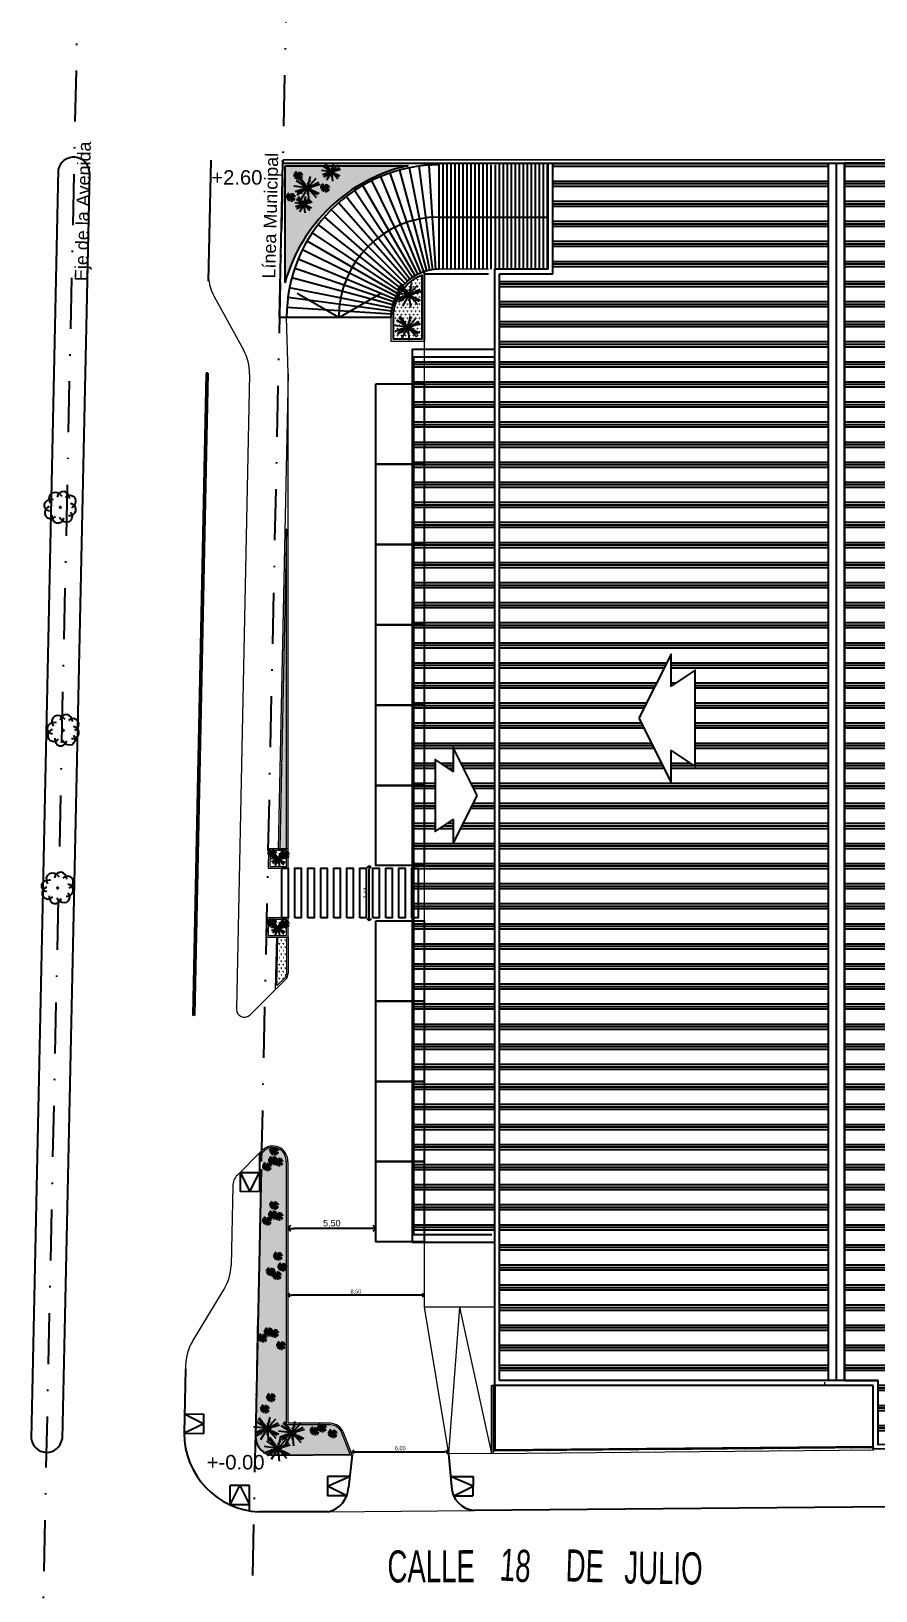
# Model space of a CAD drawing. Extents: x 306 to 2240, y 18 to 779.
# Drawn here: x 1825.9 to 1878.5, y 321.3 to 418.4 of the extents above; entities that cross this region are included whole.
import ezdxf

# ---------------------------------------------------------------- set-up
doc = ezdxf.new("R2010")
doc.units = 0
doc.header["$MEASUREMENT"] = 0
doc.header["$PDMODE"] = 3
doc.linetypes.add('DASHDOT', pattern=[25.4, 12.7, -6.35, 0, -6.35])
for name, color, linetype in [('01', 253, 'Continuous'), ('02', 253, 'Continuous'), ('0603', 1, 'Continuous'), ('0612', 7, 'Continuous'), ('1', 1, 'Continuous'), ('1007', 3, 'Continuous'), ('C-COTAS', 2, 'Continuous'), ('EQUIPAMIENTO SUPER', 1, 'Continuous'), ('EQUIPAMIENTOS APOYO', 1, 'Continuous'), ('ESTACIONAMIENTO', 1, 'Continuous'), ('Linea de Est', 2, 'Continuous'), ('MAMPOSTERIA', 6, 'Continuous'), ('Nombre de locales', 3, 'Continuous'), ('P1-Pisos', 1, 'Continuous'), ('Piso', 1, 'Continuous'), ('Proyeccion', 1, 'Continuous'), ('rampa', 2, 'Continuous'), ('ROTULO4', 253, 'Continuous'), ('Techo 01', 1, 'Continuous'), ('Techo 02', 2, 'Continuous'), ('Techo 03', 3, 'Continuous'), ('Vereda', 7, 'Continuous')]:
    doc.layers.add(name, color=color, linetype=linetype)
doc.styles.add('02', font='swissc.ttf')
doc.styles.add('arial', font='arial.ttf')
doc.styles.get("Standard").update_dxf_attribs({"font": 'arial.ttf'})
doc.dimstyles.new('Cota 125', dxfattribs={"dimtxt": 0.25, "dimasz": 0.25, "dimexe": 1.25, "dimexo": 0.625, "dimgap": 0.05, "dimtad": 1, "dimzin": 1, "dimtxsty": 'Standard', "dimblk": 'OPEN90', "dimcen": 0, "dimse1": 1, "dimse2": 1, "dimclrd": 1, "dimclrt": 2, "dimadec": 0, "dimazin": 0, "dimtfac": 1, "dimtix": 1, "dimtmove": 0, "dimatfit": 3, "dimldrblk": 'OPEN90', "dimfxl": 1, "dimarcsym": 0})
doc.dimstyles.new('Cota 200', dxfattribs={"dimtxt": 0.4, "dimasz": 0.4, "dimexe": 1.25, "dimexo": 0.625, "dimgap": 0.05, "dimtad": 1, "dimzin": 1, "dimtxsty": 'arial', "dimblk": 'OPEN90', "dimcen": 0, "dimse1": 1, "dimse2": 1, "dimclrd": 1, "dimclrt": 2, "dimadec": 0, "dimazin": 0, "dimtfac": 1, "dimtix": 1, "dimtmove": 0, "dimatfit": 3, "dimldrblk": 'OPEN90', "dimfxl": 1, "dimarcsym": 0})
pattern_1 = [(0, (-29.052, -1e-13), (0, 1.25), []), (0, (-29.052, 0.1562), (0, 1.25), []), (0, (-29.052, 0.3125), (0, 1.25), [])]
pattern_2 = [(0, (1210.3091, 3e-05), (0.125, 0.21650635), [0.03125, -0.21875]), (90, (1210.32473, 3e-05), (-0.125, 0.21650635), [0.015625, -0.4173877]), (90, (1210.32864, 3e-05), (-0.125, 0.21650635), [0.0125, -0.4205127]), (90, (1210.32083, 3e-05), (-0.125, 0.21650635), [0.0125, -0.4205127]), (60, (1210.33255, 3e-05), (-0.125, 0.21650635), [0.01, -0.24]), (120, (1210.31692, 3e-05), (-0.25, 1e-10), [0.01, -0.24])]

# ---------------------------------------------------------------- blocks, each defined once
blk = doc.blocks.new('Var Flecha b')
at = {"color": 0, "linetype": 'ByBlock'}
blk.add_lwpolyline([(0, 0.5), (-1, 0), (-0.5, 0), (-0.75, -0.375), (0.75, -0.375), (0.5, 0), (1, 0)], close=True, dxfattribs=at)
blk = doc.blocks.new('BARANDA')
at = {"layer": 'EQUIPAMIENTOS APOYO', "color": 1, "lineweight": 0}
for p, q in [((643.042, 325.559, 0), (643.067, 325.56, 0)), ((643.172, 325.56, 0), (643.147, 325.56, 0)), ((644.159, 325.569, 0), (644.184, 325.569, 0)), ((644.288, 325.57, 0), (644.264, 325.57, 0)), ((645.275, 325.579, 0), (645.3, 325.579, 0)), ((645.405, 325.58, 0), (645.38, 325.58, 0)), ((646.391, 325.588, 0), (646.416, 325.589, 0)), ((646.521, 325.589, 0), (646.496, 325.589, 0)), ((647.507, 325.598, 0), (647.532, 325.598, 0)), ((647.637, 325.599, 0), (647.612, 325.599, 0)), ((648.624, 325.608, 0), (648.648, 325.608, 0)), ((648.753, 325.609, 0), (648.728, 325.608, 0)), ((649.74, 325.617, 0), (649.765, 325.617, 0)), ((649.869, 325.618, 0), (649.845, 325.618, 0)), ((650.856, 325.627, 0), (650.881, 325.627, 0)), ((650.986, 325.628, 0), (650.961, 325.628, 0)), ((651.972, 325.637, 0), (651.997, 325.637, 0)), ((652.102, 325.638, 0), (652.077, 325.637, 0)), ((653.089, 325.646, 0), (653.113, 325.646, 0)), ((653.218, 325.647, 0), (653.193, 325.647, 0)), ((654.205, 325.656, 0), (654.23, 325.656, 0)), ((654.334, 325.657, 0), (654.31, 325.657, 0)), ((655.321, 325.665, 0), (655.346, 325.666, 0)), ((655.451, 325.667, 0), (655.426, 325.666, 0)), ((656.437, 325.675, 0), (656.462, 325.675, 0)), ((656.567, 325.676, 0), (656.542, 325.676, 0)), ((657.553, 325.685, 0), (657.578, 325.685, 0)), ((657.683, 325.686, 0), (657.658, 325.686, 0)), ((658.67, 325.694, 0), (658.694, 325.695, 0)), ((658.799, 325.696, 0), (658.774, 325.695, 0)), ((659.775, 325.704, 0), (659.8, 325.704, 0)), ((659.905, 325.705, 0), (659.88, 325.705, 0)), ((660.88, 325.714, 0), (660.905, 325.714, 0)), ((661.01, 325.715, 0), (660.985, 325.714, 0)), ((661.986, 325.723, 0), (662.011, 325.723, 0)), ((662.115, 325.724, 0), (662.091, 325.724, 0)), ((663.091, 325.733, 0), (663.116, 325.733, 0)), ((663.221, 325.734, 0), (663.196, 325.734, 0)), ((664.197, 325.742, 0), (664.221, 325.742, 0)), ((664.326, 325.743, 0), (664.301, 325.743, 0)), ((665.302, 325.752, 0), (665.327, 325.752, 0)), ((665.432, 325.753, 0), (665.407, 325.753, 0)), ((666.407, 325.761, 0), (666.432, 325.761, 0)), ((666.537, 325.762, 0), (666.512, 325.762, 0))]:
    blk.add_line(p, q, dxfattribs=at)
at = {"layer": 'EQUIPAMIENTOS APOYO', "color": 1, "lineweight": 0, "elevation": 0}
for points in [[(644.159, 325.564), (644.159, 325.574), (643.172, 325.565), (643.172, 325.555)], [(645.275, 325.574), (645.275, 325.584), (644.288, 325.575), (644.288, 325.565)], [(646.391, 325.583), (646.391, 325.593), (645.405, 325.585), (645.405, 325.575)], [(647.507, 325.593), (647.507, 325.603), (646.521, 325.594), (646.521, 325.584)], [(648.624, 325.603), (648.624, 325.613), (647.637, 325.604), (647.637, 325.594)], [(649.74, 325.612), (649.74, 325.622), (648.753, 325.614), (648.753, 325.604)], [(650.856, 325.622), (650.856, 325.632), (649.869, 325.623), (649.869, 325.613)], [(651.972, 325.632), (651.972, 325.642), (650.986, 325.633), (650.986, 325.623)], [(653.089, 325.641), (653.088, 325.651), (652.102, 325.643), (652.102, 325.633)], [(654.205, 325.651), (654.205, 325.661), (653.218, 325.652), (653.218, 325.642)], [(655.321, 325.66), (655.321, 325.67), (654.334, 325.662), (654.334, 325.652)], [(656.437, 325.67), (656.437, 325.68), (655.451, 325.672), (655.451, 325.662)], [(657.553, 325.68), (657.553, 325.69), (656.567, 325.681), (656.567, 325.671)], [(658.67, 325.689), (658.67, 325.699), (657.683, 325.691), (657.683, 325.681)], [(659.775, 325.699), (659.775, 325.709), (658.799, 325.701), (658.799, 325.691)], [(660.88, 325.709), (660.88, 325.719), (659.905, 325.71), (659.905, 325.7)], [(661.986, 325.718), (661.986, 325.728), (661.01, 325.72), (661.01, 325.71)], [(663.091, 325.728), (663.091, 325.738), (662.115, 325.729), (662.115, 325.719)], [(664.197, 325.737), (664.197, 325.747), (663.221, 325.739), (663.221, 325.729)], [(665.302, 325.747), (665.302, 325.757), (664.326, 325.748), (664.326, 325.738)], [(666.407, 325.756), (666.407, 325.766), (665.432, 325.758), (665.432, 325.748)], [(666.75, 325.759), (666.75, 325.769), (666.537, 325.767), (666.537, 325.757)]]:
    blk.add_lwpolyline(points, close=True, dxfattribs=at)
at = {"layer": 'EQUIPAMIENTOS APOYO', "color": 1, "lineweight": 0}
for centre in [(643.107, 325.56, 0), (644.224, 325.57, 0), (645.34, 325.579, 0), (646.456, 325.589, 0), (647.572, 325.599, 0), (648.688, 325.608, 0), (649.805, 325.618, 0), (650.921, 325.627, 0), (652.037, 325.637, 0), (653.153, 325.647, 0), (654.27, 325.656, 0), (655.386, 325.666, 0), (656.502, 325.676, 0), (657.618, 325.685, 0), (658.734, 325.695, 0), (659.84, 325.705, 0), (660.945, 325.714, 0), (662.051, 325.724, 0), (663.156, 325.733, 0), (664.261, 325.743, 0), (665.367, 325.752, 0), (666.472, 325.762, 0)]:
    blk.add_circle(centre, 0.04, dxfattribs=at)
blk = doc.blocks.new('relevamiento avenida')
at = {"layer": 'Linea de Est'}
for p, q in [((356.737, 409.582), (356.708, 330.54)), ((358.697, 409.446), (358.628, 330.521))]:
    blk.add_line(p, q, dxfattribs=at)
for centre, radius, start, end in [((357.708, 409.382), 0.991, 3.71379, 168.34196), ((357.669, 330.658), 0.969, 186.98452, 351.86168)]:
    blk.add_arc(centre, radius, start, end, dxfattribs=at)
at = {"layer": 'MAMPOSTERIA', "linetype": 'DASHDOT', "ltscale": 0.25}
for p, q in [((357.741, 448.017), (357.654, 307.536)), ((370.741, 448.009), (370.654, 307.528))]:
    blk.add_line(p, q, dxfattribs=at)
at = {"layer": 'Proyeccion', "char_height": 0.8, "attachment_point": 1, "rotation": 89.78975}
for s, insert in [('Eje de la Avenida', (357.91, 402.669)), ('Línea Municipal', (369.597, 403.077))]:
    blk.add_mtext_dynamic_manual_height_columns(s, width=14.3985, gutter_width=1, heights=[0], dxfattribs=dict(at, insert=insert))
blk = doc.blocks.new('VEGETACAO 53')
at = {"layer": '02', "color": 1}
for q in [(-0.458, 0.119), (-0.435, -0.32), (-0.386, 0.345), (-0.375, -0.357), (-0.281, -0.435), (-0.227, 0.446), (-0.144, 0.497), (-0.072, -0.543), (0.225, 0.466), (0.271, 0.387), (0.387, 0.344), (0.51, 0.057), (0.163, -0.491), (0.23, -0.413), (0.449, -0.257), (0.294, -0.426)]:
    blk.add_line((0, 0), q, dxfattribs=at)
for centre, radius in [((-0.267, 0.09), 0.00794), ((-0.207, 0.046), 0.00673), ((-0.184, 0.026), 0.0111), ((-0.039, -0.004), 0.0142), ((-0.023, 0.143), 0.0156), ((-0.013, 0.093), 0.0025), ((0.078, 0.058), 0.0202), ((0.111, 0.08), 0.0114), ((0.145, 0.013), 0.00355), ((0.151, 0.144), 0.00476), ((0.218, 0.28), 0.0127), ((0.22, 0.007), 0.01), ((-0.207, -0.222), 0.0137), ((-0.191, -0.268), 0.0156), ((-0.038, -0.084), 0.0152), ((-0.018, -0.047), 0.00655), ((0.025, -0.114), 0.00502), ((0.065, -0.248), 0.00635), ((0.086, -0.213), 0.00952), ((0.203, -0.247), 0.00855)]:
    blk.add_circle(centre, radius, dxfattribs=at)
blk = doc.blocks.new('*U160')
at = {"layer": 'EQUIPAMIENTOS APOYO'}
blk.add_line((0, -3.25), (0, 3.25), dxfattribs=at)
blk = doc.blocks.new('*U161')
at = {"layer": 'EQUIPAMIENTOS APOYO', "color": 0, "linetype": 'ByBlock', "lineweight": -2}
for p, rotation in [((645.939, 433.09), 18.74999999999997), ((646.33, 433.209), 14.99999999999997), ((646.729, 433.302), 11.24999999999997), ((647.132, 433.368), 7.500000000000014), ((647.539, 433.408), 3.749999999999927), ((644.823, 432.584), 30), ((645.184, 432.777), 26.25), ((645.556, 432.946), 22.49999999999999), ((643.827, 431.871), 41.24999999999999), ((644.143, 432.13), 37.50000000000002), ((644.476, 432.368), 33.74999999999999), ((643.249, 431.293), 48.75000000000001), ((643.529, 431.591), 45.00000000000001), ((642.751, 430.644), 56.24999999999999), ((642.99, 430.976), 52.49999999999999), ((642.343, 429.936), 63.75), ((642.535, 430.297), 59.99999999999999), ((642.174, 429.563), 67.5), ((641.911, 428.789), 75.00000000000001), ((642.03, 429.181), 71.25), ((641.751, 427.987), 82.50000000000001), ((641.818, 428.391), 78.74999999999999), ((641.711, 427.58), 86.24999999999999), ((641.698, 427.172), 90)]:
    blk.add_blockref('*U160', p, dxfattribs=dict(at, rotation=rotation))
blk.add_blockref('*U160', (647.948, 433.422), dxfattribs=at)
blk = doc.blocks.new('_Open90')
at = {"color": 0, "linetype": 'ByBlock', "lineweight": -2}
for p, q in [((0, 0), (-1, 0)), ((-0.5, 0.5), (0, 0)), ((0, 0), (-0.5, -0.5))]:
    blk.add_line(p, q, dxfattribs=at)
blk = doc.blocks.new('*D166')
at = {"color": 1, "linetype": 'Continuous', "lineweight": -2, "transparency": 16777216}
blk.add_line((1846.949, 343.835), (1842.253, 343.835), dxfattribs=at)
at = {"layer": 'Defpoints', "color": 0, "transparency": 16777216}
for p in [(1841.853, 343.835), (1841.853, 342.972), (1847.349, 342.993, 0)]:
    blk.add_point(p, dxfattribs=at)
at = {"color": 1, "lineweight": -2, "transparency": 16777216, "xscale": 0.4, "yscale": 0.4, "zscale": 0.4, "rotation": 180}
blk.add_blockref('_Open90', (1841.853, 343.835), dxfattribs=at)
at = {"color": 1, "lineweight": -2, "transparency": 16777216, "xscale": 0.4, "yscale": 0.4, "zscale": 0.4}
blk.add_blockref('_Open90', (1847.349, 343.835), dxfattribs=at)
at = {"color": 2, "transparency": 16777216, "insert": (1844.601, 344.126), "char_height": 0.4, "attachment_point": 5, "style": 'arial'}
blk.add_mtext('5,50', dxfattribs=at)
blk = doc.blocks.new('*D206')
at = {"layer": 'C-COTAS', "color": 1, "lineweight": -2, "transparency": 16777216}
blk.add_line((1846.113, 329.92), (1851.614, 329.92), dxfattribs=at)
at = {"layer": 'Defpoints', "color": 0, "transparency": 16777216}
for p in [(1845.863, 329.741), (1851.864, 329.92), (1851.864, 329.793)]:
    blk.add_point(p, dxfattribs=at)
at = {"layer": 'C-COTAS', "color": 1, "lineweight": -2, "transparency": 16777216, "xscale": 0.25, "yscale": 0.25, "zscale": 0.25, "rotation": 180}
blk.add_blockref('_Open90', (1845.863, 329.92), dxfattribs=at)
at = {"layer": 'C-COTAS', "color": 1, "lineweight": -2, "transparency": 16777216, "xscale": 0.25, "yscale": 0.25, "zscale": 0.25}
blk.add_blockref('_Open90', (1851.864, 329.92), dxfattribs=at)
at = {"layer": 'C-COTAS', "color": 2, "transparency": 16777216, "insert": (1848.864, 330.12), "char_height": 0.25, "attachment_point": 5}
blk.add_mtext('6,00', dxfattribs=at)
blk = doc.blocks.new('*D211')
at = {"layer": 'C-COTAS', "color": 1, "lineweight": -2, "transparency": 16777216}
blk.add_line((1850.099, 339.674), (1842.103, 339.674), dxfattribs=at)
at = {"layer": 'Defpoints', "color": 0, "transparency": 16777216}
for p in [(1841.853, 339.674), (1841.853, 338.928), (1850.349, 338.928, 0)]:
    blk.add_point(p, dxfattribs=at)
at = {"layer": 'C-COTAS', "color": 1, "lineweight": -2, "transparency": 16777216, "xscale": 0.25, "yscale": 0.25, "zscale": 0.25, "rotation": 180}
blk.add_blockref('_Open90', (1841.853, 339.674), dxfattribs=at)
at = {"layer": 'C-COTAS', "color": 1, "lineweight": -2, "transparency": 16777216, "xscale": 0.25, "yscale": 0.25, "zscale": 0.25}
blk.add_blockref('_Open90', (1850.349, 339.674), dxfattribs=at)
at = {"layer": 'C-COTAS', "color": 2, "transparency": 16777216, "insert": (1846.101, 339.874), "char_height": 0.25, "attachment_point": 5}
blk.add_mtext('8,50', dxfattribs=at)
blk = doc.blocks.new('*D212')
at = {"layer": 'C-COTAS', "color": 1, "lineweight": -2, "transparency": 16777216}
blk.add_line((1846.918, 363.243), (1846.918, 366.178), dxfattribs=at)
at = {"layer": 'Defpoints', "color": 0, "transparency": 16777216}
for p in [(1846.918, 366.428), (1847.349, 366.428, 0), (1847.349, 362.993, 0)]:
    blk.add_point(p, dxfattribs=at)
at = {"layer": 'C-COTAS', "color": 1, "lineweight": -2, "transparency": 16777216, "xscale": 0.25, "yscale": 0.25, "zscale": 0.25}
for p, rotation in [((1846.918, 366.428), 90), ((1846.918, 362.993), 270)]:
    blk.add_blockref('_Open90', p, dxfattribs=dict(at, rotation=rotation))
at = {"layer": 'C-COTAS', "color": 2, "transparency": 16777216, "insert": (1846.718, 364.71), "char_height": 0.25, "attachment_point": 5, "rotation": 90}
blk.add_mtext('3,44', dxfattribs=at)
blk = doc.blocks.new('09')
for p, q in [((-0.043, 0.006), (0.037, 0.006)), ((-0.023, 0.026), (0.017, 0.026)), ((-0.003, 0.046), (-0.003, 0.046)), ((-0.043, -0.014), (0.037, -0.014)), ((-0.023, -0.034), (0.017, -0.034))]:
    blk.add_line(p, q)
for points in [[(-0.406, 0.596), (-0.389, 0.722), (-0.346, 0.82), (-0.296, 0.875), (-0.181, 0.957), (-0.033, 0.998), (0.098, 0.963), (0.235, 0.872), (0.312, 0.752), (0.361, 0.623), (0.367, 0.552)], [(-0.609, 0.393), (-0.757, 0.344), (-0.877, 0.267), (-0.968, 0.13), (-1.003, -0.002), (-0.962, -0.15), (-0.88, -0.265), (-0.825, -0.314), (-0.726, -0.358), (-0.576, -0.38)], [(-0.121, 0.672), (-0.203, 0.766), (-0.32, 0.842), (-0.46, 0.871), (-0.62, 0.835), (-0.737, 0.765), (-0.81, 0.63), (-0.831, 0.49), (-0.826, 0.417), (-0.786, 0.317), (-0.691, 0.218), (-0.62, 0.157)], [(0.109, 0.656), (0.191, 0.711), (0.314, 0.776), (0.417, 0.81), (0.49, 0.81), (0.629, 0.78), (0.758, 0.697), (0.82, 0.576), (0.845, 0.414), (0.807, 0.276), (0.75, 0.163), (0.69, 0.059)], [(0.668, -0.423), (0.802, -0.375), (0.914, -0.286), (0.989, -0.14), (1.01, -0.006), (0.954, 0.137), (0.859, 0.243), (0.8, 0.286), (0.697, 0.319), (0.564, 0.338)], [(-0.137, -0.692), (-0.192, -0.747), (-0.298, -0.833), (-0.401, -0.866), (-0.475, -0.865), (-0.613, -0.833), (-0.742, -0.75), (-0.802, -0.628), (-0.825, -0.465), (-0.785, -0.328), (-0.696, -0.182), (-0.636, -0.117)], [(-0.378, -0.632), (-0.34, -0.76), (-0.263, -0.881), (-0.126, -0.971), (0.005, -1.007), (0.153, -0.966), (0.268, -0.884), (0.317, -0.829), (0.361, -0.73), (0.383, -0.571)], [(0.148, -0.703), (0.32, -0.832), (0.457, -0.871), (0.62, -0.848), (0.742, -0.787), (0.825, -0.659), (0.857, -0.521), (0.858, -0.447), (0.825, -0.344), (0.739, -0.238), (0.674, -0.177)]]:
    blk.add_lwpolyline(points)
blk.add_lwpolyline([(-0.003, -0.054), (-0.053, -0.004), (-0.003, 0.046), (0.047, -0.004)], close=True)

msp = doc.modelspace()

# ---------------------------------------------------------------- hatches: boundary and pattern name
at = {"layer": 'EQUIPAMIENTOS APOYO'}
h = msp.add_hatch(dxfattribs=at)
h.set_pattern_fill('_USER', color=256, scale=0.25, angle=90, pattern_type=0)
h.set_pattern_definition([(90, (1851.28482, 403.57247), (-0.25, 0), [])])
h.paths.add_polyline_path([(1858.076, 409.972), (1858.076, 410.172), (1854.949, 410.172), (1854.949, 410.072), (1854.349, 410.072), (1854.349, 410.172), (1852.984, 410.172), (1851.285, 410.172), (1851.285, 410.072), (1851.285, 403.572), (1854.349, 403.573), (1854.949, 403.572), (1858.076, 403.572)])
h.paths.add_polyline_path([(1854.439, 406.182), (1854.439, 407.469), (1854.439, 407.466), (1854.439, 406.179)], flags=16)
at = {"layer": 'ROTULO4'}
h = msp.add_hatch(dxfattribs=at)
h.set_pattern_fill('SWAMP', color=256, scale=0.25)
h.set_pattern_definition(pattern_2)
edge = h.paths.add_edge_path()
edge.add_line((1841.701, 410.022), (1849.33, 410.022))
edge.add_arc((1851.594, 399.992), 10.283, 102.71559, 164.49871)
edge.add_line((1841.685, 402.74), (1841.701, 410.022))
h = msp.add_hatch(dxfattribs=at)
h.set_pattern_fill('SWAMP', color=256, scale=0.25)
h.set_pattern_definition(pattern_2)
edge = h.paths.add_edge_path()
edge.add_arc((1851.285, 400.572), 2.85, 112.3862, 180, ccw=False)
edge.add_line((1850.199, 403.208), (1850.199, 399.229))
edge.add_line((1850.199, 399.229), (1848.435, 399.229))
edge.add_line((1848.435, 399.229), (1848.435, 400.572))
h = msp.add_hatch(dxfattribs=at)
h.set_pattern_fill('SWAMP', color=256, scale=0.25)
h.set_pattern_definition(pattern_2)
h.paths.add_polyline_path([(1841.362, 367.466), (1841.772, 367.466), (1841.772, 387.401)])
h = msp.add_hatch(dxfattribs=at)
h.set_pattern_fill('SWAMP', color=256, scale=0.25)
h.set_pattern_definition(pattern_2)
edge = h.paths.add_edge_path()
edge.add_line((1841.244, 361.969), (1841.772, 361.969))
edge.add_line((1841.772, 361.969), (1841.772, 359.707))
edge.add_arc((1841.372, 359.707), 0.4, -45, 0, ccw=False)
edge.add_line((1841.655, 359.424), (1841.184, 358.953))
edge.add_line((1841.184, 358.953), (1841.244, 361.969))
h = msp.add_hatch(dxfattribs=at)
h.set_pattern_fill('SWAMP', color=256, scale=0.25)
h.set_pattern_definition(pattern_2)
edge = h.paths.add_edge_path()
edge.add_arc((1844.456, 330.752), 0.848, 23.64511, 86.50437)
edge.add_line((1844.508, 331.599), (1841.753, 331.599))
edge.add_line((1841.753, 331.599), (1841.753, 347.975))
edge.add_arc((1840.922, 348.038), 0.834, 355.63982, 496.56868)
edge.add_line((1840.317, 348.611), (1840.257, 348.551))
edge.add_line((1840.257, 348.551), (1839.886, 330.783))
edge.add_arc((1840.987, 330.801), 1.101, 180.92254, 270.4951)
edge.add_line((1840.996, 329.7), (1845.767, 329.713))
edge.add_line((1845.767, 329.713), (1845.233, 331.093))
at = {"layer": 'Techo 01'}
h = msp.add_hatch(dxfattribs=at)
h.set_pattern_fill('PLAST', color=256, scale=5)
h.set_pattern_definition(pattern_1)
h.paths.add_polyline_path([(1865.731, 379.607), (1865.731, 377.607), (1867.231, 378.607), (1867.231, 372.607), (1865.731, 373.607), (1865.731, 371.607), (1863.731, 375.607)], flags=16)
h.paths.add_polyline_path([(1855.049, 334.352), (1875.528, 334.352), (1875.528, 410.172), (1858.375, 410.172), (1858.375, 403.3), (1855.049, 403.296)])
h = msp.add_hatch(dxfattribs=at)
h.set_pattern_fill('PLAST', color=256, scale=5)
h.set_pattern_definition(pattern_1)
h.paths.add_polyline_path([(1888.089, 379.607), (1890.089, 375.607), (1888.089, 371.607), (1888.089, 373.607), (1886.589, 372.607), (1886.589, 378.607), (1888.089, 377.607)], flags=16)
h.paths.add_polyline_path([(1903.951, 402.511), (1903.951, 404.011), (1905.451, 401.011), (1903.951, 398.011), (1903.951, 399.511), (1902.826, 398.761), (1902.826, 403.261)], flags=16)
h.paths.add_polyline_path([(1898.081, 330.5), (1898.081, 331.926), (1899.93, 331.94), (1899.93, 345.465), (1906.58, 345.465), (1906.58, 354.85), (1898.853, 354.85), (1898.853, 392.984), (1898.403, 392.984), (1898.403, 395.627), (1913.076, 395.627), (1913.076, 410.173), (1876.528, 410.172), (1876.528, 334.352), (1878.611, 334.352), (1878.611, 330.384), (1880.876, 330.398), (1880.876, 337.102), (1890.276, 337.101), (1890.276, 330.454)])
h = msp.add_hatch(dxfattribs=at)
h.set_pattern_fill('PLAST', color=256, scale=5)
h.set_pattern_definition(pattern_1)
h.paths.add_polyline_path([(1854.749, 398.119), (1849.694, 398.119), (1849.694, 343.452), (1847.649, 343.452), (1854.749, 343.452)])
h.paths.add_polyline_path([(1852.162, 373.796), (1853.662, 370.796), (1852.162, 367.796), (1852.162, 369.296), (1851.037, 368.546), (1851.037, 373.046), (1852.162, 372.296)], flags=16)

# ---------------------------------------------------------------- linework, layer by layer
at = {"layer": '01', "color": 8, "lineweight": 0}
for p, q in [((1878.324, 332.827, 0), (1878.359, 332.827, 0)), ((1878.324, 332.809, 0), (1878.359, 332.809, 0))]:
    msp.add_line(p, q, dxfattribs=at)
at = {"layer": '01', "elevation": 0}
for points in [[(1847.349, 396.428), (1850.349, 396.428), (1850.349, 391.428), (1847.349, 391.428)], [(1847.349, 391.428), (1850.349, 391.428), (1850.349, 386.428), (1847.349, 386.428)], [(1847.349, 386.428), (1850.349, 386.428), (1850.349, 381.428), (1847.349, 381.428)], [(1847.349, 381.428), (1850.349, 381.428), (1850.349, 376.428), (1847.349, 376.428)], [(1847.349, 376.428), (1850.349, 376.428), (1850.349, 371.428), (1847.349, 371.428)], [(1847.349, 371.428), (1850.349, 371.428), (1850.349, 366.428), (1847.349, 366.428)], [(1847.349, 362.993), (1850.349, 362.993), (1850.349, 357.993), (1847.349, 357.993)], [(1847.349, 357.993), (1850.349, 357.993), (1850.349, 352.993), (1847.349, 352.993)], [(1847.349, 352.993), (1850.349, 352.993), (1850.349, 347.993), (1847.349, 347.993)], [(1847.349, 347.993), (1850.349, 347.993), (1850.349, 342.993), (1847.349, 342.993)]]:
    msp.add_lwpolyline(points, close=True, dxfattribs=at)
at = {"layer": '0603', "linetype": 'Continuous'}
for p, q in [((1837.056, 410.372), (1836.899, 402.828)), ((1835.485, 335.095), (1835.401, 331.079)), ((1838.559, 329.458), (1838.559, 329.447)), ((1838.57, 329.447), (1838.559, 329.447)), ((1845.863, 329.741), (1845.635, 327.705)), ((1851.864, 329.793), (1852.045, 327.733, 0)), ((1879.371, 326.494), (1853.467, 326.27, 0)), ((1844.366, 326.191), (1840.057, 326.178))]:
    msp.add_line(p, q, dxfattribs=at)
msp.add_circle((1838.559, 329.447), 0.0111, dxfattribs=at)
for centre, radius, start, end in [((1840.297, 331.068), 4.895, 179.86923, 267.19735), ((1844.039, 327.753), 1.596, 281.82651, 358.27584), ((1853.601, 327.822, 0), 1.558, 183.27814, 265.078)]:
    msp.add_arc(centre, radius, start, end, dxfattribs=at)
at = {"layer": 'C-COTAS'}
for p, q in [((1854.749, 403.598, 0), (1858.075, 403.598, 0)), ((1855.049, 403.298, 0), (1858.375, 403.298, 0))]:
    msp.add_line(p, q, dxfattribs=at)
at = {"layer": 'EQUIPAMIENTOS APOYO', "color": 1, "lineweight": 0}
for p, q in [((1837.056, 410.372), (1836.904, 403.381)), ((1854.349, 403.573, 0), (1851.285, 403.572, 0)), ((1854.349, 403.572, 0), (1851.285, 403.572, 0)), ((1837.274, 401.873), (1839.102, 398.55)), ((1841.872, 397.104), (1841.785, 400.572, 0)), ((1848.285, 400.572, 0), (1848.285, 399.079, 0)), ((1850.349, 399.079, 0), (1848.285, 399.079, 0)), ((1850.349, 399.079, 0), (1850.349, 338.928, 0)), ((1839.472, 397.041), (1838.653, 357.499)), ((1841.146, 361.969), (1841.079, 358.707)), ((1841.872, 361.969), (1841.872, 359.707)), ((1839.507, 357.135), (1841.726, 359.354)), ((1838.716, 347.151), (1840.246, 348.682)), ((1840.089, 348.383), (1840.317, 348.611)), ((1841.753, 347.975), (1841.753, 331.599)), ((1841.853, 347.975), (1841.853, 331.699)), ((1838.423, 346.465), (1838.32, 341.533)), ((1835.923, 336.798), (1837.887, 340.042)), ((1854.749, 338.928, 0), (1850.349, 338.928, 0)), ((1850.349, 338.928, 0), (1851.864, 329.793, 0)), ((1852.549, 338.928, 0), (1851.864, 329.793, 0)), ((1852.549, 338.928, 0), (1854.544, 329.816)), ((1835.49, 335.307), (1835.401, 331.079)), ((1854.714, 333.247, 0), (1854.724, 333.247, 0)), ((1854.714, 331.131, 0), (1854.714, 333.247, 0)), ((1854.719, 333.377, 0), (1854.719, 333.352, 0)), ((1854.719, 333.247, 0), (1854.719, 333.272, 0)), ((1854.724, 333.247, 0), (1854.724, 331.131, 0)), ((1844.513, 331.599), (1841.753, 331.599)), ((1844.513, 331.699), (1841.853, 331.699)), ((1845.77, 329.705), (1845.233, 331.093)), ((1845.863, 329.741), (1845.326, 331.129)), ((1854.724, 331.131, 0), (1854.714, 331.131, 0)), ((1854.714, 331.001, 0), (1854.714, 331.001, 0)), ((1854.714, 330.045, 0), (1854.714, 331.001, 0)), ((1854.714, 331.001, 0), (1854.724, 331.001, 0)), ((1854.719, 331.131, 0), (1854.719, 331.106, 0)), ((1854.719, 331.001, 0), (1854.719, 331.026, 0)), ((1854.724, 331.001, 0), (1854.724, 330.045, 0)), ((1854.544, 329.816), (1851.864, 329.793, 0)), ((1854.724, 330.045, 0), (1854.714, 330.045, 0)), ((1854.719, 330.02, 0), (1854.719, 330.045, 0))]:
    msp.add_line(p, q, dxfattribs=at)
at = {"layer": 'EQUIPAMIENTOS APOYO'}
for p, q in [((1851.285, 406.822, 0), (1858.076, 406.822, 0)), ((1850.349, 403.423, 0), (1850.349, 399.079, 0)), ((1854.349, 403.272, 0), (1850.349, 403.272, 0)), ((1845.035, 400.572, 0), (1842.437, 402.072, 0)), ((1845.035, 400.572, 0), (1847.633, 402.072, 0))]:
    msp.add_line(p, q, dxfattribs=at)
at = {"layer": 'EQUIPAMIENTOS APOYO', "elevation": 0}
for points in [[(1841.547, 410.172), (1851.285, 410.172), (1851.285, 410.072, 0.414214), (1841.785, 400.572), (1841.343, 400.572)], [(1841.701, 410.022), (1849.33, 410.022, 0.276328), (1841.685, 402.739)], [(1848.435, 400.572, -0.303889), (1850.199, 403.208), (1850.199, 399.229), (1848.435, 399.229)]]:
    msp.add_lwpolyline(points, format="xyb", close=True, dxfattribs=at)
at = {"layer": 'EQUIPAMIENTOS APOYO', "color": 1, "lineweight": 0}
msp.add_lwpolyline([(1841.262, 367.466), (1841.872, 367.466), (1841.872, 397.081), (1841.26, 367.466)], dxfattribs=at)
for points in [[(1841.362, 367.466), (1841.772, 367.466), (1841.772, 387.401)], [(1840.627, 366.265), (1841.872, 366.266), (1841.872, 367.466), (1840.652, 367.465)], [(1840.729, 366.365), (1841.772, 366.365), (1841.772, 367.366), (1840.75, 367.365)], [(1840.537, 361.969), (1841.872, 361.969), (1841.872, 363.17), (1840.562, 363.17)], [(1840.639, 362.069), (1841.772, 362.069), (1841.772, 363.07), (1840.66, 363.07)]]:
    msp.add_lwpolyline(points, close=True, dxfattribs=at)
msp.add_lwpolyline([(1841.244, 361.969), (1841.772, 361.969), (1841.772, 359.707, -0.198912), (1841.655, 359.424), (1841.184, 358.953)], format="xyb", close=True, dxfattribs=at)
at = {"layer": 'EQUIPAMIENTOS APOYO', "color": 1, "lineweight": 0, "elevation": 0}
msp.add_lwpolyline([(1854.714, 334.052), (1854.724, 334.052), (1854.724, 333.377), (1854.714, 333.377)], close=True, dxfattribs=at)
at = {"layer": 'EQUIPAMIENTOS APOYO', "color": 1, "lineweight": 0}
for centre in [(1854.719, 333.312, 0), (1854.719, 331.066, 0)]:
    msp.add_circle(centre, 0.04, dxfattribs=at)
at = {"layer": 'EQUIPAMIENTOS APOYO'}
for radius in [6.25, 3]:
    msp.add_arc((1851.285, 400.572, 0), radius, 90, 180, dxfattribs=at)
at = {"layer": 'EQUIPAMIENTOS APOYO', "color": 1, "lineweight": 0}
for centre, radius, start, end in [((1839.903, 403.318), 3, 178.80427, 208.80427), ((1836.473, 397.104), 3, 358.80427, 28.80427), ((1841.372, 359.707), 0.5, 315, 0), ((1839.153, 357.488), 0.5, 178.81363, 315), ((1840.921, 348.035), 0.935, 356.32508, 136.17714), ((1840.928, 348.051), 0.829, 354.69137, 137.5171), ((1839.423, 346.444), 1, 135, 178.80427), ((1835.321, 341.596), 3, 328.80427, 358.80427), ((1838.489, 335.244), 3, 148.80427, 178.80427), ((1844.456, 330.752), 0.848, 23.44505, 86.57503), ((1844.456, 330.752), 0.948, 23.44505, 86.57503)]:
    msp.add_arc(centre, radius, start, end, dxfattribs=at)
at = {"layer": 'ESTACIONAMIENTO'}
for points in [[(1841.478, 363.17), (1841.478, 366.266), (1841.883, 366.266), (1841.883, 363.17)], [(1842.289, 363.17), (1842.289, 366.266), (1842.694, 366.266), (1842.694, 363.17)], [(1843.099, 363.17), (1843.099, 366.266), (1843.504, 366.266), (1843.504, 363.17)], [(1843.909, 363.17), (1843.909, 366.266), (1844.314, 366.266), (1844.314, 363.17)], [(1844.719, 363.17), (1844.719, 366.266), (1845.124, 366.266), (1845.124, 363.17)], [(1845.529, 363.17), (1845.529, 366.266), (1845.934, 366.266), (1845.934, 363.17)], [(1846.339, 363.17), (1846.339, 366.266), (1846.744, 366.266), (1846.744, 363.17)], [(1847.149, 363.17), (1847.149, 366.266), (1847.555, 366.266), (1847.555, 363.17)], [(1847.96, 363.17), (1847.96, 366.266), (1848.365, 366.266), (1848.365, 363.17)], [(1848.77, 363.17), (1848.77, 366.266), (1849.175, 366.266), (1849.175, 363.17)], [(1849.58, 363.17), (1849.58, 366.266), (1849.985, 366.266), (1849.985, 363.17)]]:
    msp.add_lwpolyline(points, close=True, dxfattribs=at)
at = {"layer": 'MAMPOSTERIA'}
msp.add_line((1841.543, 410.172), (1841.547, 410.372), dxfattribs=at)
msp.add_line((1841.543, 410.172), (1841.547, 410.372), dxfattribs=at)
at = {"layer": 'MAMPOSTERIA', "color": 253, "lineweight": 0}
for p, q in [((1854.644, 329.817, 0), (1854.644, 334.052)), ((1854.794, 330.068, 0), (1854.794, 334.052, 0)), ((1854.794, 330.068), (1878.359, 330.272)), ((1854.544, 329.816), (1878.359, 330.049, 0)), ((1844.366, 326.191), (1853.467, 326.27))]:
    msp.add_line(p, q, dxfattribs=at)
at = {"layer": 'P1-Pisos'}
for p, q in [((1838.889, 347.325), (1839.494, 346.123)), ((1838.889, 347.325), (1840.089, 347.321)), ((1839.494, 346.123), (1840.089, 347.321)), ((1835.426, 332.279), (1836.623, 331.664)), ((1836.623, 331.664), (1835.401, 331.079)), ((1844.325, 327.779), (1845.71, 328.376)), ((1853.394, 327.778, 0), (1851.989, 328.375, 0)), ((1838.266, 326.613), (1838.871, 327.815)), ((1838.871, 327.815), (1839.466, 326.617)), ((1845.527, 327.174), (1844.325, 327.779)), ((1852.192, 327.174, 0), (1853.394, 327.778, 0)), ((1839.466, 326.617), (1838.266, 326.613))]:
    msp.add_line(p, q, dxfattribs=at)
at = {"layer": 'Piso', "lineweight": 0}
for p, q in [((1854.544, 329.816), (1854.544, 334.052, 0)), ((1854.749, 334.052), (1854.544, 334.052))]:
    msp.add_line(p, q, dxfattribs=at)
at = {"layer": 'Proyeccion', "lineweight": 0}
for p, q in [((1858.075, 410.172, 0), (1858.075, 404.688, 0)), ((1858.076, 410.172, 0), (1858.076, 403.572, 0)), ((1875.287, 334.252, 0), (1875.287, 334.052, 0)), ((1876.14, 334.052, 0), (1876.133, 334.052, 0))]:
    msp.add_line(p, q, dxfattribs=at)
at = {"layer": 'Proyeccion', "color": 2}
for p, q in [((1840.089, 348.524), (1840.094, 346.121)), ((1838.889, 347.325), (1838.889, 346.125)), ((1840.094, 346.121), (1838.889, 346.125)), ((1835.426, 332.279), (1836.626, 332.264)), ((1836.62, 331.064), (1836.626, 332.264)), ((1835.401, 331.079), (1836.62, 331.064)), ((1844.323, 328.379), (1844.327, 327.179)), ((1845.71, 328.376), (1844.323, 328.379)), ((1851.989, 328.375, 0), (1853.396, 328.378, 0)), ((1853.396, 328.378, 0), (1853.393, 327.178, 0)), ((1838.266, 326.613), (1838.271, 327.813)), ((1839.471, 327.817), (1838.271, 327.813)), ((1839.465, 326.244), (1839.471, 327.817)), ((1845.527, 327.174), (1844.327, 327.179)), ((1852.192, 327.174, 0), (1853.393, 327.178, 0))]:
    msp.add_line(p, q, dxfattribs=at)
at = {"layer": 'Techo 01'}
for p, q in [((1875.528, 334.352), (1875.528, 410.172)), ((1876.528, 334.352), (1876.528, 410.172))]:
    msp.add_line(p, q, dxfattribs=at)
msp.add_lwpolyline([(1898.081, 330.5), (1898.081, 331.926), (1899.93, 331.94), (1899.93, 345.465), (1906.58, 345.465), (1906.58, 354.85), (1898.853, 354.85), (1898.853, 395.477), (1898.403, 395.477), (1898.403, 395.627), (1913.076, 395.627), (1913.076, 410.173), (1876.528, 410.172), (1876.528, 334.352), (1878.611, 334.352), (1878.611, 330.384), (1880.876, 330.398), (1880.876, 337.102), (1890.276, 337.101), (1890.276, 330.454)], close=True, dxfattribs=at)
at = {"layer": 'Techo 02'}
for p, q in [((1841.547, 410.372), (1841.543, 410.172)), ((1841.543, 410.172), (1924.132, 410.199)), ((1924.436, 410.399), (1841.547, 410.372)), ((1858.075, 403.598, 0), (1858.075, 410.172)), ((1858.375, 403.298, 0), (1858.375, 410.172)), ((1854.749, 334.052), (1854.749, 403.598, 0)), ((1855.049, 334.352), (1855.049, 403.298, 0)), ((1849.594, 398.588, 0), (1849.594, 342.983, 0)), ((1849.594, 398.588, 0), (1854.749, 398.588, 0)), ((1849.594, 398.119, 0), (1854.749, 398.119, 0)), ((1849.694, 398.119, 0), (1849.694, 343.452, 0)), ((1849.594, 343.452, 0), (1854.567, 343.452, 0)), ((1849.594, 342.983, 0), (1854.749, 342.983, 0)), ((1878.611, 334.352, 0), (1855.049, 334.352)), ((1878.311, 334.052, 0), (1854.749, 334.052)), ((1878.311, 330.082, 0), (1878.311, 334.052, 0)), ((1900.23, 330.211), (1878.311, 330.082, 0))]:
    msp.add_line(p, q, dxfattribs=at)
at = {"layer": 'Techo 03'}
msp.add_line((1876.028, 334.352), (1876.028, 410.172), dxfattribs=at)
at = {"layer": 'Vereda', "color": 2}
for p, q in [((1836.773, 397.098), (1835.945, 357.106)), ((1836.873, 397.096), (1836.044, 357.104))]:
    msp.add_line(p, q, dxfattribs=at)
at = {"layer": 'Vereda'}
for p, q in [((1836.873, 397.096), (1836.773, 397.098)), ((1836.044, 357.104), (1835.945, 357.106))]:
    msp.add_line(p, q, dxfattribs=at)
at = {"layer": 'Vereda', "color": 2, "linetype": 'Continuous'}
for p, q in [((1840.197, 347.523), (1839.839, 330.876)), ((1845.863, 329.741), (1840.982, 329.699))]:
    msp.add_line(p, q, dxfattribs=at)
msp.add_arc((1841.021, 330.882), 1.183, 180.31191, 269.08235, dxfattribs=at)

# ---------------------------------------------------------------- block references
at = {"layer": '1'}
msp.add_blockref('BARANDA', (1211.609, 4.434), dxfattribs=at)
at = {"layer": '1007', "rotation": 76.16208537718278}
for p in [(1827.683, 388.748, 1.39), (1827.867, 374.861, 0.42), (1827.518, 365.04)]:
    msp.add_blockref('09', p, dxfattribs=at)
at = {"layer": 'EQUIPAMIENTO SUPER', "color": 8, "rotation": 270}
for p, xscale, yscale, zscale in [((1844.573, 409.643), 1.149822304856776, 1.149822304856776, 1.149822304856776), ((1842.517, 409.411), 0.5625, 0.5625, 0.5625), ((1843.086, 408.642), 1.563669934813002, 1.563669934813002, 1.563669934813002), ((1842.048, 408.065), 0.5625, 0.5625, 0.5625), ((1842.854, 407.628), 1.044154675787191, 1.044154675787191, 1.044154675787191), ((1844.187, 408.641), 0.5625, 0.5625, 0.5625), ((1849.404, 401.982), 1.563669934813002, 1.563669934813002, 1.563669934813002), ((1849.338, 399.962), 1.563669934813002, 1.563669934813002, 1.563669934813002), ((1840.893, 367.186), 0.5625, 0.5625, 0.5625), ((1841.285, 366.814), 0.8871696127273416, 0.8871696127273416, 0.8871696127273416), ((1841.677, 367.119), 0.5625, 0.5625, 0.5625), ((1840.893, 362.875), 0.5625, 0.5625, 0.5625), ((1841.285, 362.503), 0.8871696127273416, 0.8871696127273416, 0.8871696127273416), ((1841.677, 362.808), 0.5625, 0.5625, 0.5625), ((1841.011, 348.658), 0.5625, 0.5625, 0.5625), ((1840.562, 347.687), 0.5625, 0.5625, 0.5625), ((1840.934, 348.066), 0.5625, 0.5625, 0.5625), ((1841.283, 347.983), 0.5625, 0.5625, 0.5625), ((1840.934, 344.683), 0.5625, 0.5625, 0.5625), ((1841.011, 345.275), 0.5625, 0.5625, 0.5625), ((1841.283, 344.6), 0.5625, 0.5625, 0.5625), ((1840.562, 344.304), 0.5625, 0.5625, 0.5625), ((1841.247, 342.114), 0.5625, 0.5625, 0.5625), ((1840.798, 341.143), 0.5625, 0.5625, 0.5625), ((1841.181, 340.91), 0.5625, 0.5625, 0.5625), ((1841.519, 341.439), 0.5625, 0.5625, 0.5625), ((1840.29, 337.015), 0.5625, 0.5625, 0.5625), ((1840.661, 337.394), 0.5625, 0.5625, 0.5625), ((1841.011, 337.311), 0.5625, 0.5625, 0.5625), ((1841.441, 336.543), 0.5625, 0.5625, 0.5625), ((1840.816, 333.306), 0.5625, 0.5625, 0.5625), ((1840.435, 332.592), 0.5625, 0.5625, 0.5625), ((1840.564, 331.364), 1.563669934813002, 1.563669934813002, 1.563669934813002), ((1842.123, 331.096), 1.563669934813002, 1.563669934813002, 1.563669934813002), ((1843.526, 331.223), 0.5625, 0.5625, 0.5625), ((1843.991, 331.413), 0.5625, 0.5625, 0.5625), ((1844.653, 331.056), 0.5625, 0.5625, 0.5625), ((1841.23, 330.133), 1.563669934813002, 1.563669934813002, 1.563669934813002)]:
    msp.add_blockref('VEGETACAO 53', p, dxfattribs=dict(at, xscale=xscale, yscale=yscale, zscale=zscale))
at = {"layer": 'EQUIPAMIENTOS APOYO'}
msp.add_blockref('*U161', (1203.337, -26.599, 0), dxfattribs=at)
at = {"layer": 'rampa', "rotation": 358.8042650105999}
msp.add_blockref('relevamiento avenida', (1462.345, 7.732), dxfattribs=at)
at = {"layer": 'Techo 01', "zscale": 2}
for p, xscale, yscale, rotation in [((1865.731, 375.607), 4, 4, 90), ((1852.162, 370.796), 3, 3, 270)]:
    msp.add_blockref('Var Flecha b', p, dxfattribs=dict(at, xscale=xscale, yscale=yscale, rotation=rotation))

# ---------------------------------------------------------------- texts
at = {"layer": '0612', "style": '02', "width": 0.75}
for s, rotation, p in [('CALLE', 0.16209, (1848.069, 321.78)), ('CALLE', 0.16209, (1848.069, 321.78)), ('18', 356.16209, (1855.022, 321.913)), ('18', 356.16209, (1855.022, 321.913)), ('DE', 358.16209, (1859.14, 321.854)), ('DE', 358.16209, (1859.14, 321.854)), ('JULIO', 359.16209, (1862.81, 321.72)), ('JULIO', 359.16209, (1862.81, 321.72))]:
    msp.add_text(s, height=2, rotation=rotation, dxfattribs=at).set_placement(p)
at = {"layer": 'Nombre de locales', "color": 253, "lineweight": 0, "char_height": 0.9, "width": 7.04025, "attachment_point": 1, "style": 'arial'}
for s, insert in [('{\\C4;+2.60}', (1837.096, 409.744)), ('{\\C4;+-0.00}', (1836.808, 329.722))]:
    msp.add_mtext(s, dxfattribs=dict(at, insert=insert))

# ---------------------------------------------------------------- dimensions: what is measured, and where the dimension line sits
dim = msp.add_linear_dim(base=(1841.853, 343.835), p1=(1847.349, 342.993, 0), p2=(1841.853, 342.972), dimstyle='Cota 200', override={"dimfxl": 0.05, "dimfxlon": 1})
dim.commit()
dim.dimension.update_dxf_attribs({"geometry": '*D166', "text_midpoint": (1844.601, 344.126)})
at = {"layer": 'C-COTAS'}
dim = msp.add_linear_dim(base=(1846.9181, 366.4284), p1=(1847.3494, 362.9925, 0), p2=(1847.3494, 366.4284, 0), angle=90, dimstyle='Cota 125', override={"dimfxl": 0, "dimfxlon": 1}, dxfattribs=at)
dim.commit()
dim.dimension.update_dxf_attribs({"geometry": '*D212', "text_midpoint": (1846.7178, 364.7105)})
dim = msp.add_linear_dim(base=(1841.853, 339.674), p1=(1850.349, 338.928, 0), p2=(1841.853, 338.928), dimstyle='Cota 125', override={"dimfxl": 0, "dimfxlon": 1}, dxfattribs=at)
dim.commit()
dim.dimension.update_dxf_attribs({"geometry": '*D211', "text_midpoint": (1846.101, 339.874)})
dim = msp.add_linear_dim(base=(1851.864, 329.92), p1=(1845.863, 329.741), p2=(1851.864, 329.793), dimstyle='Cota 125', dxfattribs=at)
dim.commit()
dim.dimension.update_dxf_attribs({"geometry": '*D206', "text_midpoint": (1848.864, 330.12)})

doc.saveas('drawing.dxf')
